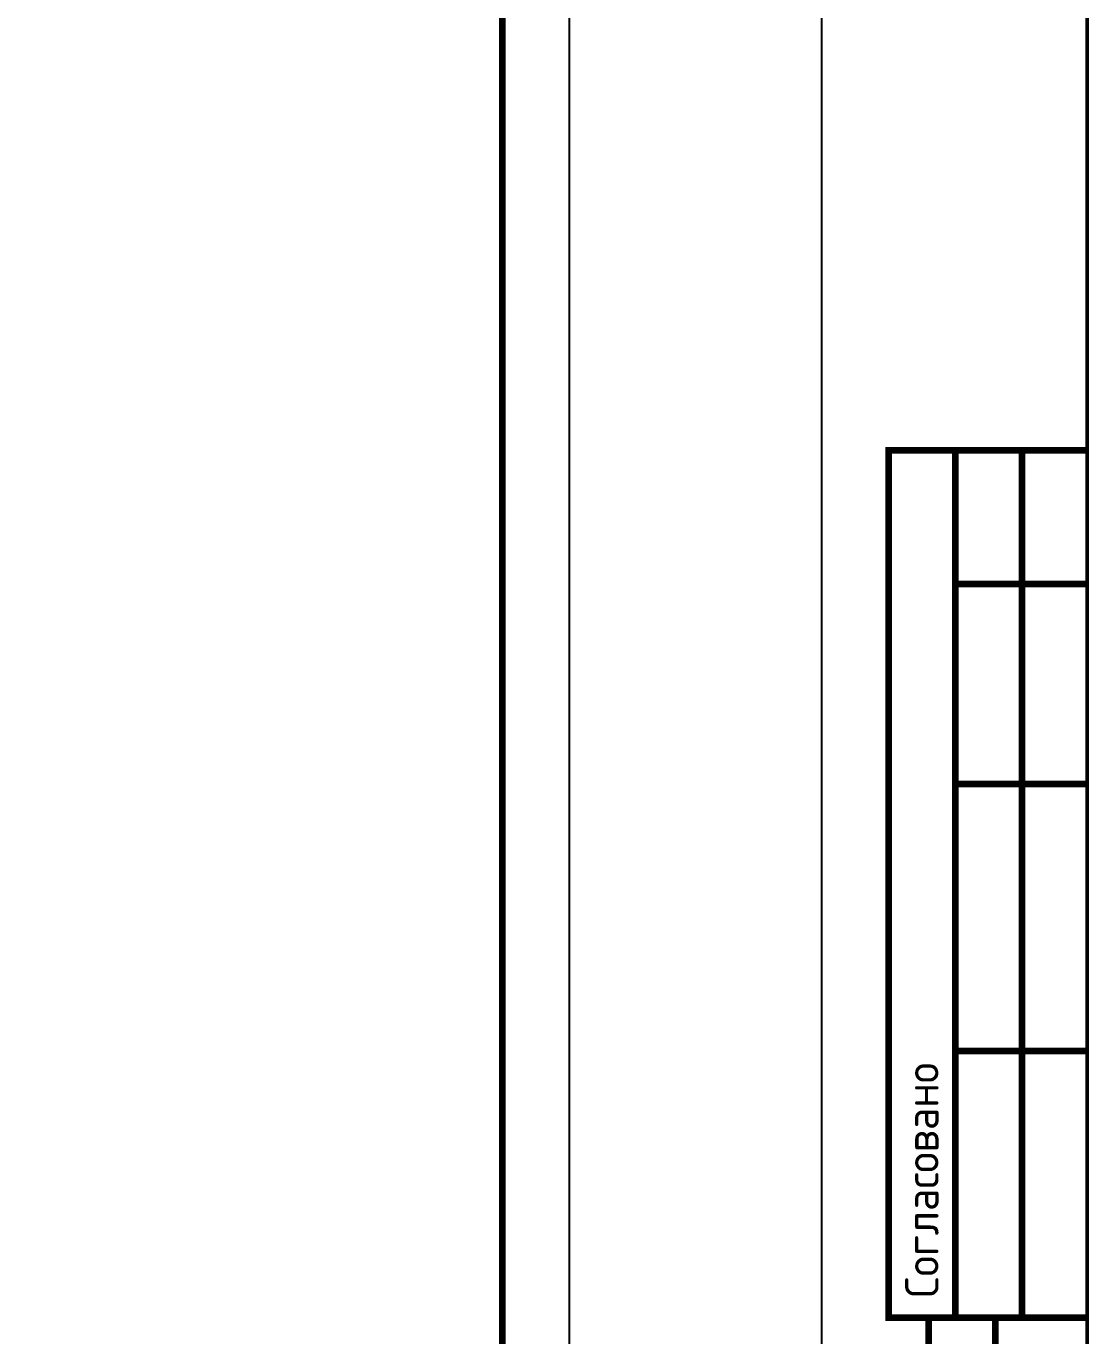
# Model space of a CAD drawing. Header units: millimetres. Extents: x 1601 to 14530, y 1157 to 12625.
# Drawn here: x 8714.4 to 8793.5, y 2914.2 to 3012.4 of the extents above; entities that cross this region are included whole.
import ezdxf
from ezdxf.enums import TextEntityAlignment as Align

# ---------------------------------------------------------------- set-up
doc = ezdxf.new("R2010")
doc.units = ezdxf.units.MM
doc.styles.add('GOST', font='GOST Common.ttf')

# ---------------------------------------------------------------- blocks, each defined once
blk = doc.blocks.new('*U372')
blk.add_lwpolyline([(0, 0), (420, 0), (420, -297), (0, -297)], close=True)
at = {"const_width": 0.5}
blk.add_lwpolyline([(20, -5), (415, -5), (415, -292), (20, -292)], close=True, dxfattribs=at)
for points in [[(20, -207), (5, -207), (5, -142), (20, -142)], [(10, -142), (10, -207)], [(15, -142), (15, -207)], [(10, -152), (20, -152)], [(10, -167), (20, -167)], [(10, -187), (20, -187)], [(20, -292), (8, -292), (8, -207), (20, -207)], [(13, -207), (13, -292)]]:
    blk.add_lwpolyline(points, dxfattribs=at)
at = {"style": 'GOST'}
blk.add_text('Согласовано', height=2.5, rotation=90, dxfattribs=at).set_placement((7.5, -205.5), align=Align.MIDDLE_LEFT)
blk.add_attdef('РАЗРАБОТАЛ', text='', height=2.5, dxfattribs=at).set_placement((250.501, -264.224), align=Align.MIDDLE_LEFT)
blk.add_attdef('ПРОВЕРИЛ', (250.749, -270.729), '', height=2.5, dxfattribs=at)
at = {"style": 'GOST', "flags": 8}
for tag, p in [('ЛИСТ', (387.603, -271.867)), ('ЛИСТОВ', (405.299, -271.865)), ('ФОРМАТ', (380.972, -294.745))]:
    blk.add_attdef(tag, text='', height=3, dxfattribs=at).set_placement(p, align=Align.MIDDLE_CENTER)
blk.add_attdef('ИМЯ_ЧЕРТЕЖА_001', (321.53, -284.988), '', height=3, dxfattribs=at)

msp = doc.modelspace()

# ---------------------------------------------------------------- block references
for p in [(8335.1426, 3122.5891), (8774.0912, 3122.5891)]:
    msp.add_blockref('*U372', p)

doc.saveas('drawing.dxf')
